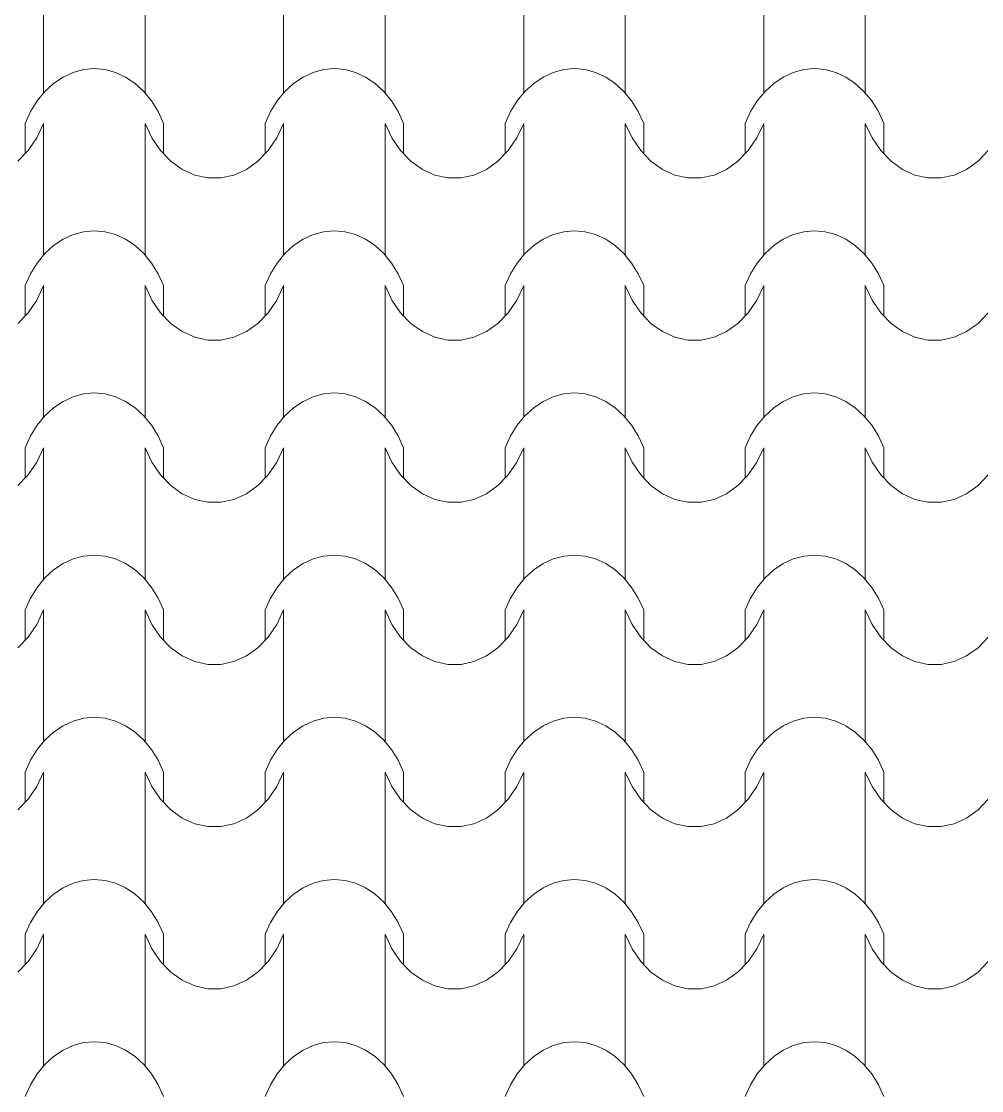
# Model space of a CAD drawing. Header units: millimetres. Extents: x 42452 to 2852333, y -419346 to 834876.
# Drawn here: x 2622399 to 2625101, y 659407 to 662416 of the extents above; entities that cross this region are included whole.
import ezdxf

# ---------------------------------------------------------------- set-up
doc = ezdxf.new("R2010")
doc.units = ezdxf.units.MM
doc.layers.add('M-2 keramitin shtrixi_Ном._пера__21_Pen_No__1', color=7, linetype='Continuous', lineweight=15)
doc.layers.add('memar', color=7, linetype='Continuous', lineweight=25)

# ---------------------------------------------------------------- blocks, each defined once
blk = doc.blocks.new('*X17')
at = {"layer": 'M-2 keramitin shtrixi_Ном._пера__21_Pen_No__1', "color": 7, "linetype": 'Continuous', "lineweight": 15}
for p, q in [((-263878.5, -1357432.1), (-263878.5, -1357247)), ((-263593, -1357432.1), (-263593, -1357247)), ((-263202.9, -1357432.1), (-263202.9, -1357247)), ((-262917.4, -1357432.1), (-262917.4, -1357247)), ((-262527.4, -1357432.1), (-262527.4, -1357247)), ((-262241.9, -1357432.1), (-262241.9, -1357247)), ((-261851.8, -1357432.1), (-261851.8, -1357247)), ((-261566.3, -1357432.1), (-261566.3, -1357247)), ((-263878.5, -1357617.2), (-263878.5, -1357432.1)), ((-263593, -1357617.2), (-263593, -1357432.1)), ((-263202.9, -1357617.2), (-263202.9, -1357432.1)), ((-262917.4, -1357617.2), (-262917.4, -1357432.1)), ((-262527.4, -1357617.2), (-262527.4, -1357432.1)), ((-262241.9, -1357617.2), (-262241.9, -1357432.1)), ((-261851.8, -1357617.2), (-261851.8, -1357432.1)), ((-261566.3, -1357617.2), (-261566.3, -1357432.1)), ((-263795.3, -1357559.7), (-263765.8, -1357551.7)), ((-263765.8, -1357551.7), (-263735.7, -1357549.1)), ((-263735.7, -1357549.1), (-263705.6, -1357551.7)), ((-263705.6, -1357551.7), (-263676.1, -1357559.7)), ((-263119.8, -1357559.7), (-263090.3, -1357551.7)), ((-263090.3, -1357551.7), (-263060.2, -1357549.1)), ((-263060.2, -1357549.1), (-263030.1, -1357551.7)), ((-263030.1, -1357551.7), (-263000.6, -1357559.7)), ((-262444.2, -1357559.7), (-262414.7, -1357551.7)), ((-262414.7, -1357551.7), (-262384.6, -1357549.1)), ((-262384.6, -1357549.1), (-262354.5, -1357551.7)), ((-262354.5, -1357551.7), (-262325, -1357559.7)), ((-261768.7, -1357559.7), (-261739.1, -1357551.7)), ((-261739.1, -1357551.7), (-261709.1, -1357549.1)), ((-261709.1, -1357549.1), (-261679, -1357551.7)), ((-261679, -1357551.7), (-261649.4, -1357559.7)), ((-263850.4, -1357590.8), (-263823.7, -1357572.8)), ((-263823.7, -1357572.8), (-263795.3, -1357559.7)), ((-263676.1, -1357559.7), (-263647.7, -1357572.8)), ((-263647.7, -1357572.8), (-263621.1, -1357590.8)), ((-263174.9, -1357590.8), (-263148.2, -1357572.8)), ((-263148.2, -1357572.8), (-263119.8, -1357559.7)), ((-263000.6, -1357559.7), (-262972.2, -1357572.8)), ((-262972.2, -1357572.8), (-262945.5, -1357590.8)), ((-262499.3, -1357590.8), (-262472.6, -1357572.8)), ((-262472.6, -1357572.8), (-262444.2, -1357559.7)), ((-262325, -1357559.7), (-262296.6, -1357572.8)), ((-262296.6, -1357572.8), (-262269.9, -1357590.8)), ((-261823.7, -1357590.8), (-261797, -1357572.8)), ((-261797, -1357572.8), (-261768.7, -1357559.7)), ((-261649.4, -1357559.7), (-261621.1, -1357572.8)), ((-261621.1, -1357572.8), (-261594.4, -1357590.8)), ((-263874.9, -1357613.3), (-263850.4, -1357590.8)), ((-263621.1, -1357590.8), (-263596.6, -1357613.3)), ((-263199.3, -1357613.3), (-263174.9, -1357590.8)), ((-262945.5, -1357590.8), (-262921, -1357613.3)), ((-262523.8, -1357613.3), (-262499.3, -1357590.8)), ((-262269.9, -1357590.8), (-262245.4, -1357613.3)), ((-261848.2, -1357613.3), (-261823.7, -1357590.8)), ((-261594.4, -1357590.8), (-261569.9, -1357613.3)), ((-263915.5, -1357670.2), (-263896.7, -1357639.9)), ((-263896.7, -1357639.9), (-263874.9, -1357613.3)), ((-263596.6, -1357613.3), (-263574.7, -1357639.9)), ((-263574.7, -1357639.9), (-263556, -1357670.2)), ((-263239.9, -1357670.2), (-263221.2, -1357639.9)), ((-263221.2, -1357639.9), (-263199.3, -1357613.3)), ((-262921, -1357613.3), (-262899.2, -1357639.9)), ((-262899.2, -1357639.9), (-262880.4, -1357670.2)), ((-262564.3, -1357670.2), (-262545.6, -1357639.9)), ((-262545.6, -1357639.9), (-262523.8, -1357613.3)), ((-262245.4, -1357613.3), (-262223.6, -1357639.9)), ((-262223.6, -1357639.9), (-262204.9, -1357670.2)), ((-261888.8, -1357670.2), (-261870, -1357639.9)), ((-261870, -1357639.9), (-261848.2, -1357613.3)), ((-261569.9, -1357613.3), (-261548.1, -1357639.9)), ((-261548.1, -1357639.9), (-261529.3, -1357670.2)), ((-263930.7, -1357703.4), (-263915.5, -1357670.2)), ((-263556, -1357670.2), (-263540.7, -1357703.4)), ((-263255.2, -1357703.4), (-263239.9, -1357670.2)), ((-262880.4, -1357670.2), (-262865.2, -1357703.4)), ((-262579.6, -1357703.4), (-262564.3, -1357670.2)), ((-262204.9, -1357670.2), (-262189.6, -1357703.4)), ((-261904.1, -1357703.4), (-261888.8, -1357670.2)), ((-261529.3, -1357670.2), (-261514, -1357703.4)), ((-263930.7, -1357788.5), (-263930.7, -1357703.4)), ((-263878.5, -1357703.4), (-263897.8, -1357743.9)), ((-263878.5, -1357888.5), (-263878.5, -1357703.4)), ((-263593, -1357888.5), (-263593, -1357703.4)), ((-263573.7, -1357743.9), (-263593, -1357703.4)), ((-263540.7, -1357788.5), (-263540.7, -1357703.4)), ((-263255.2, -1357788.5), (-263255.2, -1357703.4)), ((-263202.9, -1357703.4), (-263222.3, -1357743.9)), ((-263202.9, -1357888.5), (-263202.9, -1357703.4)), ((-262917.4, -1357888.5), (-262917.4, -1357703.4)), ((-262898.1, -1357743.9), (-262917.4, -1357703.4)), ((-262865.2, -1357788.5), (-262865.2, -1357703.4)), ((-262579.6, -1357788.5), (-262579.6, -1357703.4)), ((-262527.4, -1357703.4), (-262546.7, -1357743.9)), ((-262527.4, -1357888.5), (-262527.4, -1357703.4)), ((-262241.9, -1357888.5), (-262241.9, -1357703.4)), ((-262222.5, -1357743.9), (-262241.9, -1357703.4)), ((-262189.6, -1357788.5), (-262189.6, -1357703.4)), ((-261904.1, -1357788.5), (-261904.1, -1357703.4)), ((-261851.8, -1357703.4), (-261871.1, -1357743.9)), ((-261851.8, -1357888.5), (-261851.8, -1357703.4)), ((-261566.3, -1357888.5), (-261566.3, -1357703.4)), ((-261547, -1357743.9), (-261566.3, -1357703.4)), ((-261514, -1357788.5), (-261514, -1357703.4)), ((-263897.8, -1357743.9), (-263922.2, -1357779.6)), ((-263549.2, -1357779.6), (-263573.7, -1357743.9)), ((-263222.3, -1357743.9), (-263246.7, -1357779.6)), ((-262873.7, -1357779.6), (-262898.1, -1357743.9)), ((-262546.7, -1357743.9), (-262571.1, -1357779.6)), ((-262198.1, -1357779.6), (-262222.5, -1357743.9)), ((-261871.1, -1357743.9), (-261895.6, -1357779.6)), ((-261522.6, -1357779.6), (-261547, -1357743.9)), ((-263922.2, -1357779.6), (-263951, -1357809.5)), ((-263520.4, -1357809.5), (-263549.2, -1357779.6)), ((-263246.7, -1357779.6), (-263275.5, -1357809.5)), ((-262844.9, -1357809.5), (-262873.7, -1357779.6)), ((-262571.1, -1357779.6), (-262599.9, -1357809.5)), ((-262169.3, -1357809.5), (-262198.1, -1357779.6)), ((-261895.6, -1357779.6), (-261924.4, -1357809.5)), ((-261493.7, -1357809.5), (-261522.6, -1357779.6)), ((-261220, -1357779.6), (-261248.8, -1357809.5)), ((-263488.1, -1357832.8), (-263520.4, -1357809.5)), ((-263275.5, -1357809.5), (-263307.8, -1357832.8)), ((-262812.5, -1357832.8), (-262844.9, -1357809.5)), ((-262599.9, -1357809.5), (-262632.3, -1357832.8)), ((-262136.9, -1357832.8), (-262169.3, -1357809.5)), ((-261924.4, -1357809.5), (-261956.7, -1357832.8)), ((-261461.4, -1357832.8), (-261493.7, -1357809.5)), ((-261248.8, -1357809.5), (-261281.2, -1357832.8)), ((-263453.1, -1357848.7), (-263488.1, -1357832.8)), ((-263416.5, -1357856.7), (-263453.1, -1357848.7)), ((-263342.8, -1357848.7), (-263379.4, -1357856.7)), ((-263307.8, -1357832.8), (-263342.8, -1357848.7)), ((-262777.5, -1357848.7), (-262812.5, -1357832.8)), ((-262741, -1357856.7), (-262777.5, -1357848.7)), ((-262667.3, -1357848.7), (-262703.8, -1357856.7)), ((-262632.3, -1357832.8), (-262667.3, -1357848.7)), ((-262102, -1357848.7), (-262136.9, -1357832.8)), ((-262065.4, -1357856.7), (-262102, -1357848.7)), ((-261991.7, -1357848.7), (-262028.3, -1357856.7)), ((-261956.7, -1357832.8), (-261991.7, -1357848.7)), ((-261426.4, -1357848.7), (-261461.4, -1357832.8)), ((-261389.8, -1357856.7), (-261426.4, -1357848.7)), ((-261316.1, -1357848.7), (-261352.7, -1357856.7)), ((-261281.2, -1357832.8), (-261316.1, -1357848.7)), ((-263398, -1357856.7), (-263416.5, -1357856.7)), ((-263379.4, -1357856.7), (-263398, -1357856.7)), ((-262722.4, -1357856.7), (-262741, -1357856.7)), ((-262703.8, -1357856.7), (-262722.4, -1357856.7)), ((-262046.8, -1357856.7), (-262065.4, -1357856.7)), ((-262028.3, -1357856.7), (-262046.8, -1357856.7)), ((-261371.3, -1357856.7), (-261389.8, -1357856.7)), ((-261352.7, -1357856.7), (-261371.3, -1357856.7)), ((-263878.5, -1358073.5), (-263878.5, -1357888.5)), ((-263593, -1358073.5), (-263593, -1357888.5)), ((-263202.9, -1358073.5), (-263202.9, -1357888.5)), ((-262917.4, -1358073.5), (-262917.4, -1357888.5)), ((-262527.4, -1358073.5), (-262527.4, -1357888.5)), ((-262241.9, -1358073.5), (-262241.9, -1357888.5)), ((-261851.8, -1358073.5), (-261851.8, -1357888.5)), ((-261566.3, -1358073.5), (-261566.3, -1357888.5)), ((-263850.4, -1358047.1), (-263823.7, -1358029.1)), ((-263823.7, -1358029.1), (-263795.3, -1358016.1)), ((-263795.3, -1358016.1), (-263765.8, -1358008.1)), ((-263765.8, -1358008.1), (-263735.7, -1358005.4)), ((-263735.7, -1358005.4), (-263705.6, -1358008.1)), ((-263705.6, -1358008.1), (-263676.1, -1358016.1)), ((-263676.1, -1358016.1), (-263647.7, -1358029.1)), ((-263647.7, -1358029.1), (-263621.1, -1358047.1)), ((-263174.9, -1358047.1), (-263148.2, -1358029.1)), ((-263148.2, -1358029.1), (-263119.8, -1358016.1)), ((-263119.8, -1358016.1), (-263090.3, -1358008.1)), ((-263090.3, -1358008.1), (-263060.2, -1358005.4)), ((-263060.2, -1358005.4), (-263030.1, -1358008.1)), ((-263030.1, -1358008.1), (-263000.6, -1358016.1)), ((-263000.6, -1358016.1), (-262972.2, -1358029.1)), ((-262972.2, -1358029.1), (-262945.5, -1358047.1)), ((-262499.3, -1358047.1), (-262472.6, -1358029.1)), ((-262472.6, -1358029.1), (-262444.2, -1358016.1)), ((-262444.2, -1358016.1), (-262414.7, -1358008.1)), ((-262414.7, -1358008.1), (-262384.6, -1358005.4)), ((-262384.6, -1358005.4), (-262354.5, -1358008.1)), ((-262354.5, -1358008.1), (-262325, -1358016.1)), ((-262325, -1358016.1), (-262296.6, -1358029.1)), ((-262296.6, -1358029.1), (-262269.9, -1358047.1)), ((-261823.7, -1358047.1), (-261797, -1358029.1)), ((-261797, -1358029.1), (-261768.7, -1358016.1)), ((-261768.7, -1358016.1), (-261739.1, -1358008.1)), ((-261739.1, -1358008.1), (-261709.1, -1358005.4)), ((-261709.1, -1358005.4), (-261679, -1358008.1)), ((-261679, -1358008.1), (-261649.4, -1358016.1)), ((-261649.4, -1358016.1), (-261621.1, -1358029.1)), ((-261621.1, -1358029.1), (-261594.4, -1358047.1)), ((-263874.9, -1358069.6), (-263850.4, -1358047.1)), ((-263621.1, -1358047.1), (-263596.6, -1358069.6)), ((-263199.3, -1358069.6), (-263174.9, -1358047.1)), ((-262945.5, -1358047.1), (-262921, -1358069.6)), ((-262523.8, -1358069.6), (-262499.3, -1358047.1)), ((-262269.9, -1358047.1), (-262245.4, -1358069.6)), ((-261848.2, -1358069.6), (-261823.7, -1358047.1)), ((-261594.4, -1358047.1), (-261569.9, -1358069.6)), ((-263896.7, -1358096.3), (-263874.9, -1358069.6)), ((-263596.6, -1358069.6), (-263574.7, -1358096.3)), ((-263221.2, -1358096.3), (-263199.3, -1358069.6)), ((-262921, -1358069.6), (-262899.2, -1358096.3)), ((-262545.6, -1358096.3), (-262523.8, -1358069.6)), ((-262245.4, -1358069.6), (-262223.6, -1358096.3)), ((-261870, -1358096.3), (-261848.2, -1358069.6)), ((-261569.9, -1358069.6), (-261548.1, -1358096.3)), ((-263915.5, -1358126.5), (-263896.7, -1358096.3)), ((-263574.7, -1358096.3), (-263556, -1358126.5)), ((-263239.9, -1358126.5), (-263221.2, -1358096.3)), ((-262899.2, -1358096.3), (-262880.4, -1358126.5)), ((-262564.3, -1358126.5), (-262545.6, -1358096.3)), ((-262223.6, -1358096.3), (-262204.9, -1358126.5)), ((-261888.8, -1358126.5), (-261870, -1358096.3)), ((-261548.1, -1358096.3), (-261529.3, -1358126.5)), ((-263930.7, -1358159.7), (-263915.5, -1358126.5)), ((-263556, -1358126.5), (-263540.7, -1358159.7)), ((-263255.2, -1358159.7), (-263239.9, -1358126.5)), ((-262880.4, -1358126.5), (-262865.2, -1358159.7)), ((-262579.6, -1358159.7), (-262564.3, -1358126.5)), ((-262204.9, -1358126.5), (-262189.6, -1358159.7)), ((-261904.1, -1358159.7), (-261888.8, -1358126.5)), ((-261529.3, -1358126.5), (-261514, -1358159.7)), ((-263930.7, -1358244.8), (-263930.7, -1358159.7)), ((-263878.5, -1358159.7), (-263897.8, -1358200.3)), ((-263878.5, -1358344.8), (-263878.5, -1358159.7)), ((-263593, -1358344.8), (-263593, -1358159.7)), ((-263573.7, -1358200.3), (-263593, -1358159.7)), ((-263540.7, -1358244.8), (-263540.7, -1358159.7)), ((-263255.2, -1358244.8), (-263255.2, -1358159.7)), ((-263202.9, -1358159.7), (-263222.3, -1358200.3)), ((-263202.9, -1358344.8), (-263202.9, -1358159.7)), ((-262917.4, -1358344.8), (-262917.4, -1358159.7)), ((-262898.1, -1358200.3), (-262917.4, -1358159.7)), ((-262865.2, -1358244.8), (-262865.2, -1358159.7)), ((-262579.6, -1358244.8), (-262579.6, -1358159.7)), ((-262527.4, -1358159.7), (-262546.7, -1358200.3)), ((-262527.4, -1358344.8), (-262527.4, -1358159.7)), ((-262241.9, -1358344.8), (-262241.9, -1358159.7)), ((-262222.5, -1358200.3), (-262241.9, -1358159.7)), ((-262189.6, -1358244.8), (-262189.6, -1358159.7)), ((-261904.1, -1358244.8), (-261904.1, -1358159.7)), ((-261851.8, -1358159.7), (-261871.1, -1358200.3)), ((-261851.8, -1358344.8), (-261851.8, -1358159.7)), ((-261566.3, -1358344.8), (-261566.3, -1358159.7)), ((-261547, -1358200.3), (-261566.3, -1358159.7)), ((-261514, -1358244.8), (-261514, -1358159.7)), ((-263897.8, -1358200.3), (-263922.2, -1358236)), ((-263549.2, -1358236), (-263573.7, -1358200.3)), ((-263222.3, -1358200.3), (-263246.7, -1358236)), ((-262873.7, -1358236), (-262898.1, -1358200.3)), ((-262546.7, -1358200.3), (-262571.1, -1358236)), ((-262198.1, -1358236), (-262222.5, -1358200.3)), ((-261871.1, -1358200.3), (-261895.6, -1358236)), ((-261522.6, -1358236), (-261547, -1358200.3)), ((-263922.2, -1358236), (-263951, -1358265.9)), ((-263520.4, -1358265.9), (-263549.2, -1358236)), ((-263246.7, -1358236), (-263275.5, -1358265.9)), ((-262844.9, -1358265.9), (-262873.7, -1358236)), ((-262571.1, -1358236), (-262599.9, -1358265.9)), ((-262169.3, -1358265.9), (-262198.1, -1358236)), ((-261895.6, -1358236), (-261924.4, -1358265.9)), ((-261493.7, -1358265.9), (-261522.6, -1358236)), ((-261220, -1358236), (-261248.8, -1358265.9)), ((-263488.1, -1358289.1), (-263520.4, -1358265.9)), ((-263275.5, -1358265.9), (-263307.8, -1358289.1)), ((-262812.5, -1358289.1), (-262844.9, -1358265.9)), ((-262599.9, -1358265.9), (-262632.3, -1358289.1)), ((-262136.9, -1358289.1), (-262169.3, -1358265.9)), ((-261924.4, -1358265.9), (-261956.7, -1358289.1)), ((-261461.4, -1358289.1), (-261493.7, -1358265.9)), ((-261248.8, -1358265.9), (-261281.2, -1358289.1)), ((-263453.1, -1358305), (-263488.1, -1358289.1)), ((-263307.8, -1358289.1), (-263342.8, -1358305)), ((-262777.5, -1358305), (-262812.5, -1358289.1)), ((-262632.3, -1358289.1), (-262667.3, -1358305)), ((-262102, -1358305), (-262136.9, -1358289.1)), ((-261956.7, -1358289.1), (-261991.7, -1358305)), ((-261426.4, -1358305), (-261461.4, -1358289.1)), ((-261281.2, -1358289.1), (-261316.1, -1358305)), ((-263416.5, -1358313.1), (-263453.1, -1358305)), ((-263398, -1358313.1), (-263416.5, -1358313.1)), ((-263379.4, -1358313.1), (-263398, -1358313.1)), ((-263342.8, -1358305), (-263379.4, -1358313.1)), ((-262741, -1358313.1), (-262777.5, -1358305)), ((-262722.4, -1358313.1), (-262741, -1358313.1)), ((-262703.8, -1358313.1), (-262722.4, -1358313.1)), ((-262667.3, -1358305), (-262703.8, -1358313.1)), ((-262065.4, -1358313.1), (-262102, -1358305)), ((-262046.8, -1358313.1), (-262065.4, -1358313.1)), ((-262028.3, -1358313.1), (-262046.8, -1358313.1)), ((-261991.7, -1358305), (-262028.3, -1358313.1)), ((-261389.8, -1358313.1), (-261426.4, -1358305)), ((-261371.3, -1358313.1), (-261389.8, -1358313.1)), ((-261352.7, -1358313.1), (-261371.3, -1358313.1)), ((-261316.1, -1358305), (-261352.7, -1358313.1)), ((-263878.5, -1358529.9), (-263878.5, -1358344.8)), ((-263593, -1358529.9), (-263593, -1358344.8)), ((-263202.9, -1358529.9), (-263202.9, -1358344.8)), ((-262917.4, -1358529.9), (-262917.4, -1358344.8)), ((-262527.4, -1358529.9), (-262527.4, -1358344.8)), ((-262241.9, -1358529.9), (-262241.9, -1358344.8)), ((-261851.8, -1358529.9), (-261851.8, -1358344.8)), ((-261566.3, -1358529.9), (-261566.3, -1358344.8)), ((-263823.7, -1358485.5), (-263795.3, -1358472.4)), ((-263795.3, -1358472.4), (-263765.8, -1358464.4)), ((-263765.8, -1358464.4), (-263735.7, -1358461.8)), ((-263735.7, -1358461.8), (-263705.6, -1358464.4)), ((-263705.6, -1358464.4), (-263676.1, -1358472.4)), ((-263676.1, -1358472.4), (-263647.7, -1358485.5)), ((-263148.2, -1358485.5), (-263119.8, -1358472.4)), ((-263119.8, -1358472.4), (-263090.3, -1358464.4)), ((-263090.3, -1358464.4), (-263060.2, -1358461.8)), ((-263060.2, -1358461.8), (-263030.1, -1358464.4)), ((-263030.1, -1358464.4), (-263000.6, -1358472.4)), ((-263000.6, -1358472.4), (-262972.2, -1358485.5)), ((-262472.6, -1358485.5), (-262444.2, -1358472.4)), ((-262444.2, -1358472.4), (-262414.7, -1358464.4)), ((-262414.7, -1358464.4), (-262384.6, -1358461.8)), ((-262384.6, -1358461.8), (-262354.5, -1358464.4)), ((-262354.5, -1358464.4), (-262325, -1358472.4)), ((-262325, -1358472.4), (-262296.6, -1358485.5)), ((-261797, -1358485.5), (-261768.7, -1358472.4)), ((-261768.7, -1358472.4), (-261739.1, -1358464.4)), ((-261739.1, -1358464.4), (-261709.1, -1358461.8)), ((-261709.1, -1358461.8), (-261679, -1358464.4)), ((-261679, -1358464.4), (-261649.4, -1358472.4)), ((-261649.4, -1358472.4), (-261621.1, -1358485.5)), ((-263874.9, -1358526), (-263850.4, -1358503.5)), ((-263850.4, -1358503.5), (-263823.7, -1358485.5)), ((-263647.7, -1358485.5), (-263621.1, -1358503.5)), ((-263621.1, -1358503.5), (-263596.6, -1358526)), ((-263199.3, -1358526), (-263174.9, -1358503.5)), ((-263174.9, -1358503.5), (-263148.2, -1358485.5)), ((-262972.2, -1358485.5), (-262945.5, -1358503.5)), ((-262945.5, -1358503.5), (-262921, -1358526)), ((-262523.8, -1358526), (-262499.3, -1358503.5)), ((-262499.3, -1358503.5), (-262472.6, -1358485.5)), ((-262296.6, -1358485.5), (-262269.9, -1358503.5)), ((-262269.9, -1358503.5), (-262245.4, -1358526)), ((-261848.2, -1358526), (-261823.7, -1358503.5)), ((-261823.7, -1358503.5), (-261797, -1358485.5)), ((-261621.1, -1358485.5), (-261594.4, -1358503.5)), ((-261594.4, -1358503.5), (-261569.9, -1358526)), ((-263896.7, -1358552.6), (-263874.9, -1358526)), ((-263596.6, -1358526), (-263574.7, -1358552.6)), ((-263221.2, -1358552.6), (-263199.3, -1358526)), ((-262921, -1358526), (-262899.2, -1358552.6)), ((-262545.6, -1358552.6), (-262523.8, -1358526)), ((-262245.4, -1358526), (-262223.6, -1358552.6)), ((-261870, -1358552.6), (-261848.2, -1358526)), ((-261569.9, -1358526), (-261548.1, -1358552.6)), ((-263915.5, -1358582.8), (-263896.7, -1358552.6)), ((-263574.7, -1358552.6), (-263556, -1358582.8)), ((-263239.9, -1358582.8), (-263221.2, -1358552.6)), ((-262899.2, -1358552.6), (-262880.4, -1358582.8)), ((-262564.3, -1358582.8), (-262545.6, -1358552.6)), ((-262223.6, -1358552.6), (-262204.9, -1358582.8)), ((-261888.8, -1358582.8), (-261870, -1358552.6)), ((-261548.1, -1358552.6), (-261529.3, -1358582.8)), ((-263930.7, -1358616.1), (-263915.5, -1358582.8)), ((-263556, -1358582.8), (-263540.7, -1358616.1)), ((-263255.2, -1358616.1), (-263239.9, -1358582.8)), ((-262880.4, -1358582.8), (-262865.2, -1358616.1)), ((-262579.6, -1358616.1), (-262564.3, -1358582.8)), ((-262204.9, -1358582.8), (-262189.6, -1358616.1)), ((-261904.1, -1358616.1), (-261888.8, -1358582.8)), ((-261529.3, -1358582.8), (-261514, -1358616.1)), ((-263930.7, -1358701.2), (-263930.7, -1358616.1)), ((-263878.5, -1358616.1), (-263897.8, -1358656.6)), ((-263878.5, -1358801.2), (-263878.5, -1358616.1)), ((-263593, -1358801.2), (-263593, -1358616.1)), ((-263573.7, -1358656.6), (-263593, -1358616.1)), ((-263540.7, -1358701.2), (-263540.7, -1358616.1)), ((-263255.2, -1358701.2), (-263255.2, -1358616.1)), ((-263202.9, -1358616.1), (-263222.3, -1358656.6)), ((-263202.9, -1358801.2), (-263202.9, -1358616.1)), ((-262917.4, -1358801.2), (-262917.4, -1358616.1)), ((-262898.1, -1358656.6), (-262917.4, -1358616.1)), ((-262865.2, -1358701.2), (-262865.2, -1358616.1)), ((-262579.6, -1358701.2), (-262579.6, -1358616.1)), ((-262527.4, -1358616.1), (-262546.7, -1358656.6)), ((-262527.4, -1358801.2), (-262527.4, -1358616.1)), ((-262241.9, -1358801.2), (-262241.9, -1358616.1)), ((-262222.5, -1358656.6), (-262241.9, -1358616.1)), ((-262189.6, -1358701.2), (-262189.6, -1358616.1)), ((-261904.1, -1358701.2), (-261904.1, -1358616.1)), ((-261851.8, -1358616.1), (-261871.1, -1358656.6)), ((-261851.8, -1358801.2), (-261851.8, -1358616.1)), ((-261566.3, -1358801.2), (-261566.3, -1358616.1)), ((-261547, -1358656.6), (-261566.3, -1358616.1)), ((-261514, -1358701.2), (-261514, -1358616.1)), ((-263897.8, -1358656.6), (-263922.2, -1358692.3)), ((-263549.2, -1358692.3), (-263573.7, -1358656.6)), ((-263222.3, -1358656.6), (-263246.7, -1358692.3)), ((-262873.7, -1358692.3), (-262898.1, -1358656.6)), ((-262546.7, -1358656.6), (-262571.1, -1358692.3)), ((-262198.1, -1358692.3), (-262222.5, -1358656.6)), ((-261871.1, -1358656.6), (-261895.6, -1358692.3)), ((-261522.6, -1358692.3), (-261547, -1358656.6)), ((-263922.2, -1358692.3), (-263951, -1358722.2)), ((-263520.4, -1358722.2), (-263549.2, -1358692.3)), ((-263246.7, -1358692.3), (-263275.5, -1358722.2)), ((-262844.9, -1358722.2), (-262873.7, -1358692.3)), ((-262571.1, -1358692.3), (-262599.9, -1358722.2)), ((-262169.3, -1358722.2), (-262198.1, -1358692.3)), ((-261895.6, -1358692.3), (-261924.4, -1358722.2)), ((-261493.7, -1358722.2), (-261522.6, -1358692.3)), ((-261220, -1358692.3), (-261248.8, -1358722.2)), ((-263488.1, -1358745.5), (-263520.4, -1358722.2)), ((-263275.5, -1358722.2), (-263307.8, -1358745.5)), ((-262812.5, -1358745.5), (-262844.9, -1358722.2)), ((-262599.9, -1358722.2), (-262632.3, -1358745.5)), ((-262136.9, -1358745.5), (-262169.3, -1358722.2)), ((-261924.4, -1358722.2), (-261956.7, -1358745.5)), ((-261461.4, -1358745.5), (-261493.7, -1358722.2)), ((-261248.8, -1358722.2), (-261281.2, -1358745.5)), ((-263453.1, -1358761.3), (-263488.1, -1358745.5)), ((-263307.8, -1358745.5), (-263342.8, -1358761.3)), ((-262777.5, -1358761.3), (-262812.5, -1358745.5)), ((-262632.3, -1358745.5), (-262667.3, -1358761.3)), ((-262102, -1358761.3), (-262136.9, -1358745.5)), ((-261956.7, -1358745.5), (-261991.7, -1358761.3)), ((-261426.4, -1358761.3), (-261461.4, -1358745.5)), ((-261281.2, -1358745.5), (-261316.1, -1358761.3)), ((-263416.5, -1358769.4), (-263453.1, -1358761.3)), ((-263398, -1358769.4), (-263416.5, -1358769.4)), ((-263379.4, -1358769.4), (-263398, -1358769.4)), ((-263342.8, -1358761.3), (-263379.4, -1358769.4)), ((-262741, -1358769.4), (-262777.5, -1358761.3)), ((-262722.4, -1358769.4), (-262741, -1358769.4)), ((-262703.8, -1358769.4), (-262722.4, -1358769.4)), ((-262667.3, -1358761.3), (-262703.8, -1358769.4)), ((-262065.4, -1358769.4), (-262102, -1358761.3)), ((-262046.8, -1358769.4), (-262065.4, -1358769.4)), ((-262028.3, -1358769.4), (-262046.8, -1358769.4)), ((-261991.7, -1358761.3), (-262028.3, -1358769.4)), ((-261389.8, -1358769.4), (-261426.4, -1358761.3)), ((-261371.3, -1358769.4), (-261389.8, -1358769.4)), ((-261352.7, -1358769.4), (-261371.3, -1358769.4)), ((-261316.1, -1358761.3), (-261352.7, -1358769.4)), ((-263878.5, -1358986.2), (-263878.5, -1358801.2)), ((-263593, -1358986.2), (-263593, -1358801.2)), ((-263202.9, -1358986.2), (-263202.9, -1358801.2)), ((-262917.4, -1358986.2), (-262917.4, -1358801.2)), ((-262527.4, -1358986.2), (-262527.4, -1358801.2)), ((-262241.9, -1358986.2), (-262241.9, -1358801.2)), ((-261851.8, -1358986.2), (-261851.8, -1358801.2)), ((-261566.3, -1358986.2), (-261566.3, -1358801.2)), ((-263823.7, -1358941.8), (-263795.3, -1358928.8)), ((-263795.3, -1358928.8), (-263765.8, -1358920.8)), ((-263765.8, -1358920.8), (-263735.7, -1358918.1)), ((-263735.7, -1358918.1), (-263705.6, -1358920.8)), ((-263705.6, -1358920.8), (-263676.1, -1358928.8)), ((-263676.1, -1358928.8), (-263647.7, -1358941.8)), ((-263148.2, -1358941.8), (-263119.8, -1358928.8)), ((-263119.8, -1358928.8), (-263090.3, -1358920.8)), ((-263090.3, -1358920.8), (-263060.2, -1358918.1)), ((-263060.2, -1358918.1), (-263030.1, -1358920.8)), ((-263030.1, -1358920.8), (-263000.6, -1358928.8)), ((-263000.6, -1358928.8), (-262972.2, -1358941.8)), ((-262472.6, -1358941.8), (-262444.2, -1358928.8)), ((-262444.2, -1358928.8), (-262414.7, -1358920.8)), ((-262414.7, -1358920.8), (-262384.6, -1358918.1)), ((-262384.6, -1358918.1), (-262354.5, -1358920.8)), ((-262354.5, -1358920.8), (-262325, -1358928.8)), ((-262325, -1358928.8), (-262296.6, -1358941.8)), ((-261797, -1358941.8), (-261768.7, -1358928.8)), ((-261768.7, -1358928.8), (-261739.1, -1358920.8)), ((-261739.1, -1358920.8), (-261709.1, -1358918.1)), ((-261709.1, -1358918.1), (-261679, -1358920.8)), ((-261679, -1358920.8), (-261649.4, -1358928.8)), ((-261649.4, -1358928.8), (-261621.1, -1358941.8)), ((-263874.9, -1358982.3), (-263850.4, -1358959.8)), ((-263850.4, -1358959.8), (-263823.7, -1358941.8)), ((-263647.7, -1358941.8), (-263621.1, -1358959.8)), ((-263621.1, -1358959.8), (-263596.6, -1358982.3)), ((-263199.3, -1358982.3), (-263174.9, -1358959.8)), ((-263174.9, -1358959.8), (-263148.2, -1358941.8)), ((-262972.2, -1358941.8), (-262945.5, -1358959.8)), ((-262945.5, -1358959.8), (-262921, -1358982.3)), ((-262523.8, -1358982.3), (-262499.3, -1358959.8)), ((-262499.3, -1358959.8), (-262472.6, -1358941.8)), ((-262296.6, -1358941.8), (-262269.9, -1358959.8)), ((-262269.9, -1358959.8), (-262245.4, -1358982.3)), ((-261848.2, -1358982.3), (-261823.7, -1358959.8)), ((-261823.7, -1358959.8), (-261797, -1358941.8)), ((-261621.1, -1358941.8), (-261594.4, -1358959.8)), ((-261594.4, -1358959.8), (-261569.9, -1358982.3)), ((-263896.7, -1359009), (-263874.9, -1358982.3)), ((-263596.6, -1358982.3), (-263574.7, -1359009)), ((-263221.2, -1359009), (-263199.3, -1358982.3)), ((-262921, -1358982.3), (-262899.2, -1359009)), ((-262545.6, -1359009), (-262523.8, -1358982.3)), ((-262245.4, -1358982.3), (-262223.6, -1359009)), ((-261870, -1359009), (-261848.2, -1358982.3)), ((-261569.9, -1358982.3), (-261548.1, -1359009)), ((-263915.5, -1359039.2), (-263896.7, -1359009)), ((-263574.7, -1359009), (-263556, -1359039.2)), ((-263239.9, -1359039.2), (-263221.2, -1359009)), ((-262899.2, -1359009), (-262880.4, -1359039.2)), ((-262564.3, -1359039.2), (-262545.6, -1359009)), ((-262223.6, -1359009), (-262204.9, -1359039.2)), ((-261888.8, -1359039.2), (-261870, -1359009)), ((-261548.1, -1359009), (-261529.3, -1359039.2)), ((-263930.7, -1359072.4), (-263915.5, -1359039.2)), ((-263556, -1359039.2), (-263540.7, -1359072.4)), ((-263255.2, -1359072.4), (-263239.9, -1359039.2)), ((-262880.4, -1359039.2), (-262865.2, -1359072.4)), ((-262579.6, -1359072.4), (-262564.3, -1359039.2)), ((-262204.9, -1359039.2), (-262189.6, -1359072.4)), ((-261904.1, -1359072.4), (-261888.8, -1359039.2)), ((-261529.3, -1359039.2), (-261514, -1359072.4)), ((-263930.7, -1359157.5), (-263930.7, -1359072.4)), ((-263878.5, -1359072.4), (-263897.8, -1359113)), ((-263878.5, -1359257.5), (-263878.5, -1359072.4)), ((-263593, -1359257.5), (-263593, -1359072.4)), ((-263573.7, -1359113), (-263593, -1359072.4)), ((-263540.7, -1359157.5), (-263540.7, -1359072.4)), ((-263255.2, -1359157.5), (-263255.2, -1359072.4)), ((-263202.9, -1359072.4), (-263222.3, -1359113)), ((-263202.9, -1359257.5), (-263202.9, -1359072.4)), ((-262917.4, -1359257.5), (-262917.4, -1359072.4)), ((-262898.1, -1359113), (-262917.4, -1359072.4)), ((-262865.2, -1359157.5), (-262865.2, -1359072.4)), ((-262579.6, -1359157.5), (-262579.6, -1359072.4)), ((-262527.4, -1359072.4), (-262546.7, -1359113)), ((-262527.4, -1359257.5), (-262527.4, -1359072.4)), ((-262241.9, -1359257.5), (-262241.9, -1359072.4)), ((-262222.5, -1359113), (-262241.9, -1359072.4)), ((-262189.6, -1359157.5), (-262189.6, -1359072.4)), ((-261904.1, -1359157.5), (-261904.1, -1359072.4)), ((-261851.8, -1359072.4), (-261871.1, -1359113)), ((-261851.8, -1359257.5), (-261851.8, -1359072.4)), ((-261566.3, -1359257.5), (-261566.3, -1359072.4)), ((-261547, -1359113), (-261566.3, -1359072.4)), ((-261514, -1359157.5), (-261514, -1359072.4)), ((-263897.8, -1359113), (-263922.2, -1359148.7)), ((-263549.2, -1359148.7), (-263573.7, -1359113)), ((-263222.3, -1359113), (-263246.7, -1359148.7)), ((-262873.7, -1359148.7), (-262898.1, -1359113)), ((-262546.7, -1359113), (-262571.1, -1359148.7)), ((-262198.1, -1359148.7), (-262222.5, -1359113)), ((-261871.1, -1359113), (-261895.6, -1359148.7)), ((-261522.6, -1359148.7), (-261547, -1359113)), ((-263922.2, -1359148.7), (-263951, -1359178.6)), ((-263520.4, -1359178.6), (-263549.2, -1359148.7)), ((-263246.7, -1359148.7), (-263275.5, -1359178.6)), ((-262844.9, -1359178.6), (-262873.7, -1359148.7)), ((-262571.1, -1359148.7), (-262599.9, -1359178.6)), ((-262169.3, -1359178.6), (-262198.1, -1359148.7)), ((-261895.6, -1359148.7), (-261924.4, -1359178.6)), ((-261493.7, -1359178.6), (-261522.6, -1359148.7)), ((-261220, -1359148.7), (-261248.8, -1359178.6)), ((-263488.1, -1359201.8), (-263520.4, -1359178.6)), ((-263453.1, -1359217.7), (-263488.1, -1359201.8)), ((-263307.8, -1359201.8), (-263342.8, -1359217.7)), ((-263275.5, -1359178.6), (-263307.8, -1359201.8)), ((-262812.5, -1359201.8), (-262844.9, -1359178.6)), ((-262777.5, -1359217.7), (-262812.5, -1359201.8)), ((-262632.3, -1359201.8), (-262667.3, -1359217.7)), ((-262599.9, -1359178.6), (-262632.3, -1359201.8)), ((-262136.9, -1359201.8), (-262169.3, -1359178.6)), ((-262102, -1359217.7), (-262136.9, -1359201.8)), ((-261956.7, -1359201.8), (-261991.7, -1359217.7)), ((-261924.4, -1359178.6), (-261956.7, -1359201.8)), ((-261461.4, -1359201.8), (-261493.7, -1359178.6)), ((-261426.4, -1359217.7), (-261461.4, -1359201.8)), ((-261281.2, -1359201.8), (-261316.1, -1359217.7)), ((-261248.8, -1359178.6), (-261281.2, -1359201.8)), ((-263416.5, -1359225.7), (-263453.1, -1359217.7)), ((-263398, -1359225.7), (-263416.5, -1359225.7)), ((-263379.4, -1359225.7), (-263398, -1359225.7)), ((-263342.8, -1359217.7), (-263379.4, -1359225.7)), ((-262741, -1359225.7), (-262777.5, -1359217.7)), ((-262722.4, -1359225.7), (-262741, -1359225.7)), ((-262703.8, -1359225.7), (-262722.4, -1359225.7)), ((-262667.3, -1359217.7), (-262703.8, -1359225.7)), ((-262065.4, -1359225.7), (-262102, -1359217.7)), ((-262046.8, -1359225.7), (-262065.4, -1359225.7)), ((-262028.3, -1359225.7), (-262046.8, -1359225.7)), ((-261991.7, -1359217.7), (-262028.3, -1359225.7)), ((-261389.8, -1359225.7), (-261426.4, -1359217.7)), ((-261371.3, -1359225.7), (-261389.8, -1359225.7)), ((-261352.7, -1359225.7), (-261371.3, -1359225.7)), ((-261316.1, -1359217.7), (-261352.7, -1359225.7)), ((-263878.5, -1359442.6), (-263878.5, -1359257.5)), ((-263593, -1359442.6), (-263593, -1359257.5)), ((-263202.9, -1359442.6), (-263202.9, -1359257.5)), ((-262917.4, -1359442.6), (-262917.4, -1359257.5)), ((-262527.4, -1359442.6), (-262527.4, -1359257.5)), ((-262241.9, -1359442.6), (-262241.9, -1359257.5)), ((-261851.8, -1359442.6), (-261851.8, -1359257.5)), ((-261566.3, -1359442.6), (-261566.3, -1359257.5)), ((-263823.7, -1359398.2), (-263795.3, -1359385.1)), ((-263795.3, -1359385.1), (-263765.8, -1359377.1)), ((-263765.8, -1359377.1), (-263735.7, -1359374.5)), ((-263735.7, -1359374.5), (-263705.6, -1359377.1)), ((-263705.6, -1359377.1), (-263676.1, -1359385.1)), ((-263676.1, -1359385.1), (-263647.7, -1359398.2)), ((-263148.2, -1359398.2), (-263119.8, -1359385.1)), ((-263119.8, -1359385.1), (-263090.3, -1359377.1)), ((-263090.3, -1359377.1), (-263060.2, -1359374.5)), ((-263060.2, -1359374.5), (-263030.1, -1359377.1)), ((-263030.1, -1359377.1), (-263000.6, -1359385.1)), ((-263000.6, -1359385.1), (-262972.2, -1359398.2)), ((-262472.6, -1359398.2), (-262444.2, -1359385.1)), ((-262444.2, -1359385.1), (-262414.7, -1359377.1)), ((-262414.7, -1359377.1), (-262384.6, -1359374.5)), ((-262384.6, -1359374.5), (-262354.5, -1359377.1)), ((-262354.5, -1359377.1), (-262325, -1359385.1)), ((-262325, -1359385.1), (-262296.6, -1359398.2)), ((-261797, -1359398.2), (-261768.7, -1359385.1)), ((-261768.7, -1359385.1), (-261739.1, -1359377.1)), ((-261739.1, -1359377.1), (-261709.1, -1359374.5)), ((-261709.1, -1359374.5), (-261679, -1359377.1)), ((-261679, -1359377.1), (-261649.4, -1359385.1)), ((-261649.4, -1359385.1), (-261621.1, -1359398.2)), ((-263874.9, -1359438.7), (-263850.4, -1359416.2)), ((-263850.4, -1359416.2), (-263823.7, -1359398.2)), ((-263647.7, -1359398.2), (-263621.1, -1359416.2)), ((-263621.1, -1359416.2), (-263596.6, -1359438.7)), ((-263199.3, -1359438.7), (-263174.9, -1359416.2)), ((-263174.9, -1359416.2), (-263148.2, -1359398.2)), ((-262972.2, -1359398.2), (-262945.5, -1359416.2)), ((-262945.5, -1359416.2), (-262921, -1359438.7)), ((-262523.8, -1359438.7), (-262499.3, -1359416.2)), ((-262499.3, -1359416.2), (-262472.6, -1359398.2)), ((-262296.6, -1359398.2), (-262269.9, -1359416.2)), ((-262269.9, -1359416.2), (-262245.4, -1359438.7)), ((-261848.2, -1359438.7), (-261823.7, -1359416.2)), ((-261823.7, -1359416.2), (-261797, -1359398.2)), ((-261621.1, -1359398.2), (-261594.4, -1359416.2)), ((-261594.4, -1359416.2), (-261569.9, -1359438.7)), ((-263896.7, -1359465.3), (-263874.9, -1359438.7)), ((-263596.6, -1359438.7), (-263574.7, -1359465.3)), ((-263221.2, -1359465.3), (-263199.3, -1359438.7)), ((-262921, -1359438.7), (-262899.2, -1359465.3)), ((-262545.6, -1359465.3), (-262523.8, -1359438.7)), ((-262245.4, -1359438.7), (-262223.6, -1359465.3)), ((-261870, -1359465.3), (-261848.2, -1359438.7)), ((-261569.9, -1359438.7), (-261548.1, -1359465.3)), ((-263915.5, -1359495.5), (-263896.7, -1359465.3)), ((-263574.7, -1359465.3), (-263556, -1359495.5)), ((-263239.9, -1359495.5), (-263221.2, -1359465.3)), ((-262899.2, -1359465.3), (-262880.4, -1359495.5)), ((-262564.3, -1359495.5), (-262545.6, -1359465.3)), ((-262223.6, -1359465.3), (-262204.9, -1359495.5)), ((-261888.8, -1359495.5), (-261870, -1359465.3)), ((-261548.1, -1359465.3), (-261529.3, -1359495.5)), ((-263930.7, -1359528.8), (-263915.5, -1359495.5)), ((-263556, -1359495.5), (-263540.7, -1359528.8)), ((-263255.2, -1359528.8), (-263239.9, -1359495.5)), ((-262880.4, -1359495.5), (-262865.2, -1359528.8)), ((-262579.6, -1359528.8), (-262564.3, -1359495.5)), ((-262204.9, -1359495.5), (-262189.6, -1359528.8)), ((-261904.1, -1359528.8), (-261888.8, -1359495.5)), ((-261529.3, -1359495.5), (-261514, -1359528.8)), ((-263930.7, -1359613.9), (-263930.7, -1359528.8)), ((-263878.5, -1359528.8), (-263897.8, -1359569.3)), ((-263878.5, -1359713.9), (-263878.5, -1359528.8)), ((-263593, -1359713.9), (-263593, -1359528.8)), ((-263573.7, -1359569.3), (-263593, -1359528.8)), ((-263540.7, -1359613.9), (-263540.7, -1359528.8)), ((-263255.2, -1359613.9), (-263255.2, -1359528.8)), ((-263202.9, -1359528.8), (-263222.3, -1359569.3)), ((-263202.9, -1359713.9), (-263202.9, -1359528.8)), ((-262917.4, -1359713.9), (-262917.4, -1359528.8)), ((-262898.1, -1359569.3), (-262917.4, -1359528.8)), ((-262865.2, -1359613.9), (-262865.2, -1359528.8)), ((-262579.6, -1359613.9), (-262579.6, -1359528.8)), ((-262527.4, -1359528.8), (-262546.7, -1359569.3)), ((-262527.4, -1359713.9), (-262527.4, -1359528.8)), ((-262241.9, -1359713.9), (-262241.9, -1359528.8)), ((-262222.5, -1359569.3), (-262241.9, -1359528.8)), ((-262189.6, -1359613.9), (-262189.6, -1359528.8)), ((-261904.1, -1359613.9), (-261904.1, -1359528.8)), ((-261851.8, -1359528.8), (-261871.1, -1359569.3)), ((-261851.8, -1359713.9), (-261851.8, -1359528.8)), ((-261566.3, -1359713.9), (-261566.3, -1359528.8)), ((-261547, -1359569.3), (-261566.3, -1359528.8)), ((-261514, -1359613.9), (-261514, -1359528.8)), ((-263897.8, -1359569.3), (-263922.2, -1359605)), ((-263549.2, -1359605), (-263573.7, -1359569.3)), ((-263222.3, -1359569.3), (-263246.7, -1359605)), ((-262873.7, -1359605), (-262898.1, -1359569.3)), ((-262546.7, -1359569.3), (-262571.1, -1359605)), ((-262198.1, -1359605), (-262222.5, -1359569.3)), ((-261871.1, -1359569.3), (-261895.6, -1359605)), ((-261522.6, -1359605), (-261547, -1359569.3)), ((-263922.2, -1359605), (-263951, -1359634.9)), ((-263520.4, -1359634.9), (-263549.2, -1359605)), ((-263246.7, -1359605), (-263275.5, -1359634.9)), ((-262844.9, -1359634.9), (-262873.7, -1359605)), ((-262571.1, -1359605), (-262599.9, -1359634.9)), ((-262169.3, -1359634.9), (-262198.1, -1359605)), ((-261895.6, -1359605), (-261924.4, -1359634.9)), ((-261493.7, -1359634.9), (-261522.6, -1359605)), ((-261220, -1359605), (-261248.8, -1359634.9)), ((-263488.1, -1359658.2), (-263520.4, -1359634.9)), ((-263453.1, -1359674), (-263488.1, -1359658.2)), ((-263307.8, -1359658.2), (-263342.8, -1359674)), ((-263275.5, -1359634.9), (-263307.8, -1359658.2)), ((-262812.5, -1359658.2), (-262844.9, -1359634.9)), ((-262777.5, -1359674), (-262812.5, -1359658.2)), ((-262632.3, -1359658.2), (-262667.3, -1359674)), ((-262599.9, -1359634.9), (-262632.3, -1359658.2)), ((-262136.9, -1359658.2), (-262169.3, -1359634.9)), ((-262102, -1359674), (-262136.9, -1359658.2)), ((-261956.7, -1359658.2), (-261991.7, -1359674)), ((-261924.4, -1359634.9), (-261956.7, -1359658.2)), ((-261461.4, -1359658.2), (-261493.7, -1359634.9)), ((-261426.4, -1359674), (-261461.4, -1359658.2)), ((-261281.2, -1359658.2), (-261316.1, -1359674)), ((-261248.8, -1359634.9), (-261281.2, -1359658.2)), ((-263416.5, -1359682.1), (-263453.1, -1359674)), ((-263398, -1359682.1), (-263416.5, -1359682.1)), ((-263379.4, -1359682.1), (-263398, -1359682.1)), ((-263342.8, -1359674), (-263379.4, -1359682.1)), ((-262741, -1359682.1), (-262777.5, -1359674)), ((-262722.4, -1359682.1), (-262741, -1359682.1)), ((-262703.8, -1359682.1), (-262722.4, -1359682.1)), ((-262667.3, -1359674), (-262703.8, -1359682.1)), ((-262065.4, -1359682.1), (-262102, -1359674)), ((-262046.8, -1359682.1), (-262065.4, -1359682.1)), ((-262028.3, -1359682.1), (-262046.8, -1359682.1)), ((-261991.7, -1359674), (-262028.3, -1359682.1)), ((-261389.8, -1359682.1), (-261426.4, -1359674)), ((-261371.3, -1359682.1), (-261389.8, -1359682.1)), ((-261352.7, -1359682.1), (-261371.3, -1359682.1)), ((-261316.1, -1359674), (-261352.7, -1359682.1)), ((-263878.5, -1359898.9), (-263878.5, -1359713.9)), ((-263593, -1359898.9), (-263593, -1359713.9)), ((-263202.9, -1359898.9), (-263202.9, -1359713.9)), ((-262917.4, -1359898.9), (-262917.4, -1359713.9)), ((-262527.4, -1359898.9), (-262527.4, -1359713.9)), ((-262241.9, -1359898.9), (-262241.9, -1359713.9)), ((-261851.8, -1359898.9), (-261851.8, -1359713.9)), ((-261566.3, -1359898.9), (-261566.3, -1359713.9)), ((-263795.3, -1359841.4), (-263765.8, -1359833.5)), ((-263765.8, -1359833.5), (-263735.7, -1359830.8)), ((-263735.7, -1359830.8), (-263705.6, -1359833.5)), ((-263705.6, -1359833.5), (-263676.1, -1359841.4)), ((-263119.8, -1359841.4), (-263090.3, -1359833.5)), ((-263090.3, -1359833.5), (-263060.2, -1359830.8)), ((-263060.2, -1359830.8), (-263030.1, -1359833.5)), ((-263030.1, -1359833.5), (-263000.6, -1359841.4)), ((-262444.2, -1359841.4), (-262414.7, -1359833.5)), ((-262414.7, -1359833.5), (-262384.6, -1359830.8)), ((-262384.6, -1359830.8), (-262354.5, -1359833.5)), ((-262354.5, -1359833.5), (-262325, -1359841.4)), ((-261768.7, -1359841.4), (-261739.1, -1359833.5)), ((-261739.1, -1359833.5), (-261709.1, -1359830.8)), ((-261709.1, -1359830.8), (-261679, -1359833.5)), ((-261679, -1359833.5), (-261649.4, -1359841.4)), ((-263850.4, -1359872.5), (-263823.7, -1359854.5)), ((-263823.7, -1359854.5), (-263795.3, -1359841.4)), ((-263676.1, -1359841.4), (-263647.7, -1359854.5)), ((-263647.7, -1359854.5), (-263621.1, -1359872.5)), ((-263174.9, -1359872.5), (-263148.2, -1359854.5)), ((-263148.2, -1359854.5), (-263119.8, -1359841.4)), ((-263000.6, -1359841.4), (-262972.2, -1359854.5)), ((-262972.2, -1359854.5), (-262945.5, -1359872.5)), ((-262499.3, -1359872.5), (-262472.6, -1359854.5)), ((-262472.6, -1359854.5), (-262444.2, -1359841.4)), ((-262325, -1359841.4), (-262296.6, -1359854.5)), ((-262296.6, -1359854.5), (-262269.9, -1359872.5)), ((-261823.7, -1359872.5), (-261797, -1359854.5)), ((-261797, -1359854.5), (-261768.7, -1359841.4)), ((-261649.4, -1359841.4), (-261621.1, -1359854.5)), ((-261621.1, -1359854.5), (-261594.4, -1359872.5)), ((-263896.7, -1359921.7), (-263874.9, -1359895)), ((-263874.9, -1359895), (-263850.4, -1359872.5)), ((-263621.1, -1359872.5), (-263596.6, -1359895)), ((-263596.6, -1359895), (-263574.7, -1359921.7)), ((-263221.2, -1359921.7), (-263199.3, -1359895)), ((-263199.3, -1359895), (-263174.9, -1359872.5)), ((-262945.5, -1359872.5), (-262921, -1359895)), ((-262921, -1359895), (-262899.2, -1359921.7)), ((-262545.6, -1359921.7), (-262523.8, -1359895)), ((-262523.8, -1359895), (-262499.3, -1359872.5)), ((-262269.9, -1359872.5), (-262245.4, -1359895)), ((-262245.4, -1359895), (-262223.6, -1359921.7)), ((-261870, -1359921.7), (-261848.2, -1359895)), ((-261848.2, -1359895), (-261823.7, -1359872.5)), ((-261594.4, -1359872.5), (-261569.9, -1359895)), ((-261569.9, -1359895), (-261548.1, -1359921.7)), ((-263915.5, -1359951.9), (-263896.7, -1359921.7)), ((-263574.7, -1359921.7), (-263556, -1359951.9)), ((-263239.9, -1359951.9), (-263221.2, -1359921.7)), ((-262899.2, -1359921.7), (-262880.4, -1359951.9)), ((-262564.3, -1359951.9), (-262545.6, -1359921.7)), ((-262223.6, -1359921.7), (-262204.9, -1359951.9)), ((-261888.8, -1359951.9), (-261870, -1359921.7)), ((-261548.1, -1359921.7), (-261529.3, -1359951.9)), ((-263930.7, -1359985.1), (-263915.5, -1359951.9)), ((-263556, -1359951.9), (-263540.7, -1359985.1)), ((-263255.2, -1359985.1), (-263239.9, -1359951.9)), ((-262880.4, -1359951.9), (-262865.2, -1359985.1)), ((-262579.6, -1359985.1), (-262564.3, -1359951.9)), ((-262204.9, -1359951.9), (-262189.6, -1359985.1)), ((-261904.1, -1359985.1), (-261888.8, -1359951.9)), ((-261529.3, -1359951.9), (-261514, -1359985.1)), ((-263930.7, -1360070.2), (-263930.7, -1359985.1)), ((-263878.5, -1359985.1), (-263897.8, -1360025.6)), ((-263878.5, -1360170.2), (-263878.5, -1359985.1)), ((-263593, -1360170.2), (-263593, -1359985.1)), ((-263573.7, -1360025.6), (-263593, -1359985.1)), ((-263540.7, -1360070.2), (-263540.7, -1359985.1)), ((-263255.2, -1360070.2), (-263255.2, -1359985.1)), ((-263202.9, -1359985.1), (-263222.3, -1360025.6)), ((-263202.9, -1360170.2), (-263202.9, -1359985.1)), ((-262917.4, -1360170.2), (-262917.4, -1359985.1)), ((-262898.1, -1360025.6), (-262917.4, -1359985.1)), ((-262865.2, -1360070.2), (-262865.2, -1359985.1)), ((-262579.6, -1360070.2), (-262579.6, -1359985.1)), ((-262527.4, -1359985.1), (-262546.7, -1360025.6)), ((-262527.4, -1360170.2), (-262527.4, -1359985.1)), ((-262241.9, -1360170.2), (-262241.9, -1359985.1)), ((-262222.5, -1360025.6), (-262241.9, -1359985.1)), ((-262189.6, -1360070.2), (-262189.6, -1359985.1)), ((-261904.1, -1360070.2), (-261904.1, -1359985.1)), ((-261851.8, -1359985.1), (-261871.1, -1360025.6)), ((-261851.8, -1360170.2), (-261851.8, -1359985.1)), ((-261566.3, -1360170.2), (-261566.3, -1359985.1)), ((-261547, -1360025.6), (-261566.3, -1359985.1)), ((-261514, -1360070.2), (-261514, -1359985.1)), ((-263897.8, -1360025.6), (-263922.2, -1360061.4)), ((-263549.2, -1360061.4), (-263573.7, -1360025.6)), ((-263222.3, -1360025.6), (-263246.7, -1360061.4)), ((-262873.7, -1360061.4), (-262898.1, -1360025.6)), ((-262546.7, -1360025.6), (-262571.1, -1360061.4)), ((-262198.1, -1360061.4), (-262222.5, -1360025.6)), ((-261871.1, -1360025.6), (-261895.6, -1360061.4)), ((-261522.6, -1360061.4), (-261547, -1360025.6)), ((-263922.2, -1360061.4), (-263951, -1360091.3)), ((-263520.4, -1360091.3), (-263549.2, -1360061.4)), ((-263246.7, -1360061.4), (-263275.5, -1360091.3)), ((-262844.9, -1360091.3), (-262873.7, -1360061.4)), ((-262571.1, -1360061.4), (-262599.9, -1360091.3)), ((-262169.3, -1360091.3), (-262198.1, -1360061.4)), ((-261895.6, -1360061.4), (-261924.4, -1360091.3)), ((-261493.7, -1360091.3), (-261522.6, -1360061.4)), ((-261220, -1360061.4), (-261248.8, -1360091.3)), ((-263488.1, -1360114.5), (-263520.4, -1360091.3)), ((-263275.5, -1360091.3), (-263307.8, -1360114.5)), ((-262812.5, -1360114.5), (-262844.9, -1360091.3)), ((-262599.9, -1360091.3), (-262632.3, -1360114.5)), ((-262136.9, -1360114.5), (-262169.3, -1360091.3)), ((-261924.4, -1360091.3), (-261956.7, -1360114.5)), ((-261461.4, -1360114.5), (-261493.7, -1360091.3)), ((-261248.8, -1360091.3), (-261281.2, -1360114.5)), ((-263453.1, -1360130.4), (-263488.1, -1360114.5)), ((-263416.5, -1360138.4), (-263453.1, -1360130.4)), ((-263398, -1360138.4), (-263416.5, -1360138.4)), ((-263379.4, -1360138.4), (-263398, -1360138.4)), ((-263342.8, -1360130.4), (-263379.4, -1360138.4)), ((-263307.8, -1360114.5), (-263342.8, -1360130.4)), ((-262777.5, -1360130.4), (-262812.5, -1360114.5)), ((-262741, -1360138.4), (-262777.5, -1360130.4)), ((-262722.4, -1360138.4), (-262741, -1360138.4)), ((-262703.8, -1360138.4), (-262722.4, -1360138.4)), ((-262667.3, -1360130.4), (-262703.8, -1360138.4)), ((-262632.3, -1360114.5), (-262667.3, -1360130.4)), ((-262102, -1360130.4), (-262136.9, -1360114.5)), ((-262065.4, -1360138.4), (-262102, -1360130.4)), ((-262046.8, -1360138.4), (-262065.4, -1360138.4)), ((-262028.3, -1360138.4), (-262046.8, -1360138.4)), ((-261991.7, -1360130.4), (-262028.3, -1360138.4)), ((-261956.7, -1360114.5), (-261991.7, -1360130.4)), ((-261426.4, -1360130.4), (-261461.4, -1360114.5)), ((-261389.8, -1360138.4), (-261426.4, -1360130.4)), ((-261371.3, -1360138.4), (-261389.8, -1360138.4)), ((-261352.7, -1360138.4), (-261371.3, -1360138.4)), ((-261316.1, -1360130.4), (-261352.7, -1360138.4)), ((-261281.2, -1360114.5), (-261316.1, -1360130.4)), ((-263878.5, -1360355.3), (-263878.5, -1360170.2)), ((-263593, -1360355.3), (-263593, -1360170.2)), ((-263202.9, -1360355.3), (-263202.9, -1360170.2)), ((-262917.4, -1360355.3), (-262917.4, -1360170.2)), ((-262527.4, -1360355.3), (-262527.4, -1360170.2)), ((-262241.9, -1360355.3), (-262241.9, -1360170.2)), ((-261851.8, -1360355.3), (-261851.8, -1360170.2)), ((-261566.3, -1360355.3), (-261566.3, -1360170.2)), ((-263795.3, -1360297.8), (-263765.8, -1360289.8)), ((-263765.8, -1360289.8), (-263735.7, -1360287.2)), ((-263735.7, -1360287.2), (-263705.6, -1360289.8)), ((-263705.6, -1360289.8), (-263676.1, -1360297.8)), ((-263119.8, -1360297.8), (-263090.3, -1360289.8)), ((-263090.3, -1360289.8), (-263060.2, -1360287.2)), ((-263060.2, -1360287.2), (-263030.1, -1360289.8)), ((-263030.1, -1360289.8), (-263000.6, -1360297.8)), ((-262444.2, -1360297.8), (-262414.7, -1360289.8)), ((-262414.7, -1360289.8), (-262384.6, -1360287.2)), ((-262384.6, -1360287.2), (-262354.5, -1360289.8)), ((-262354.5, -1360289.8), (-262325, -1360297.8)), ((-261768.7, -1360297.8), (-261739.1, -1360289.8)), ((-261739.1, -1360289.8), (-261709.1, -1360287.2)), ((-261709.1, -1360287.2), (-261679, -1360289.8)), ((-261679, -1360289.8), (-261649.4, -1360297.8)), ((-263850.4, -1360328.9), (-263823.7, -1360310.9)), ((-263823.7, -1360310.9), (-263795.3, -1360297.8)), ((-263676.1, -1360297.8), (-263647.7, -1360310.9)), ((-263647.7, -1360310.9), (-263621.1, -1360328.9)), ((-263174.9, -1360328.9), (-263148.2, -1360310.9)), ((-263148.2, -1360310.9), (-263119.8, -1360297.8)), ((-263000.6, -1360297.8), (-262972.2, -1360310.9)), ((-262972.2, -1360310.9), (-262945.5, -1360328.9)), ((-262499.3, -1360328.9), (-262472.6, -1360310.9)), ((-262472.6, -1360310.9), (-262444.2, -1360297.8)), ((-262325, -1360297.8), (-262296.6, -1360310.9)), ((-262296.6, -1360310.9), (-262269.9, -1360328.9)), ((-261823.7, -1360328.9), (-261797, -1360310.9)), ((-261797, -1360310.9), (-261768.7, -1360297.8)), ((-261649.4, -1360297.8), (-261621.1, -1360310.9)), ((-261621.1, -1360310.9), (-261594.4, -1360328.9)), ((-263874.9, -1360351.4), (-263850.4, -1360328.9)), ((-263621.1, -1360328.9), (-263596.6, -1360351.4)), ((-263199.3, -1360351.4), (-263174.9, -1360328.9)), ((-262945.5, -1360328.9), (-262921, -1360351.4)), ((-262523.8, -1360351.4), (-262499.3, -1360328.9)), ((-262269.9, -1360328.9), (-262245.4, -1360351.4)), ((-261848.2, -1360351.4), (-261823.7, -1360328.9)), ((-261594.4, -1360328.9), (-261569.9, -1360351.4)), ((-263915.5, -1360408.2), (-263896.7, -1360378)), ((-263896.7, -1360378), (-263874.9, -1360351.4)), ((-263596.6, -1360351.4), (-263574.7, -1360378)), ((-263574.7, -1360378), (-263556, -1360408.2)), ((-263239.9, -1360408.2), (-263221.2, -1360378)), ((-263221.2, -1360378), (-263199.3, -1360351.4)), ((-262921, -1360351.4), (-262899.2, -1360378)), ((-262899.2, -1360378), (-262880.4, -1360408.2)), ((-262564.3, -1360408.2), (-262545.6, -1360378)), ((-262545.6, -1360378), (-262523.8, -1360351.4)), ((-262245.4, -1360351.4), (-262223.6, -1360378)), ((-262223.6, -1360378), (-262204.9, -1360408.2)), ((-261888.8, -1360408.2), (-261870, -1360378)), ((-261870, -1360378), (-261848.2, -1360351.4)), ((-261569.9, -1360351.4), (-261548.1, -1360378)), ((-261548.1, -1360378), (-261529.3, -1360408.2)), ((-263930.7, -1360441.5), (-263915.5, -1360408.2)), ((-263556, -1360408.2), (-263540.7, -1360441.5)), ((-263255.2, -1360441.5), (-263239.9, -1360408.2)), ((-262880.4, -1360408.2), (-262865.2, -1360441.5)), ((-262579.6, -1360441.5), (-262564.3, -1360408.2)), ((-262204.9, -1360408.2), (-262189.6, -1360441.5)), ((-261904.1, -1360441.5), (-261888.8, -1360408.2)), ((-261529.3, -1360408.2), (-261514, -1360441.5))]:
    blk.add_line(p, q, dxfattribs=at)
blk = doc.blocks.new('Fill_2')
at = {"layer": 'M-2 keramitin shtrixi_Ном._пера__21_Pen_No__1', "color": 7, "linetype": 'Continuous', "lineweight": 15}
blk.add_blockref('*X17', (0, 0), dxfattribs=at)

msp = doc.modelspace()

# ---------------------------------------------------------------- block references
at = {"layer": 'memar', "color": 7, "linetype": 'Continuous', "lineweight": 25}
msp.add_blockref('Fill_2', (2886339.52978, 2019832.0495), dxfattribs=at)

doc.saveas('drawing.dxf')
